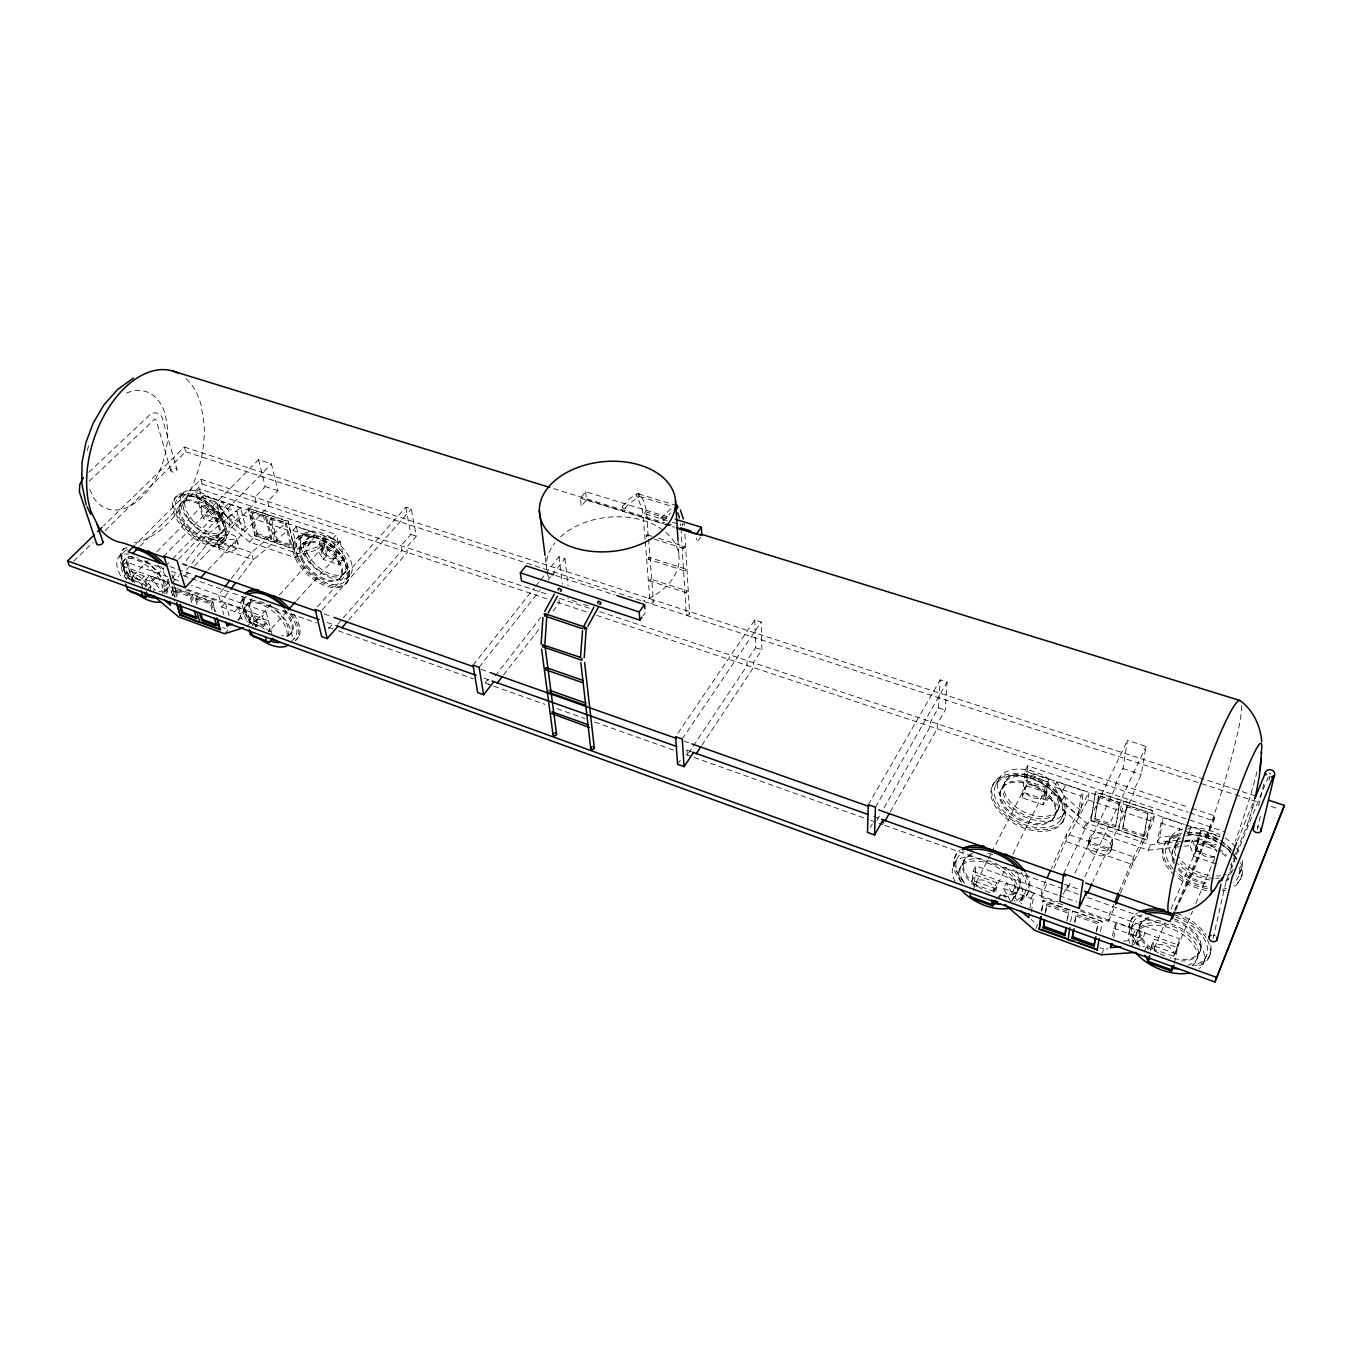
<?xml version="1.0" encoding="UTF-8"?>
<svg xmlns="http://www.w3.org/2000/svg" width="1352" height="1352" viewBox="0 0 1352 1352"><rect width="100%" height="100%" fill="white"/><g stroke="black" fill="none" stroke-linecap="round" stroke-linejoin="round"><path stroke-width="0.75" stroke-dasharray="5 3.75" d="M884.123 807.736L930.345 726.463L930.632 721.545L938.44 707.856L940.198 679.87L947.076 682.101L945.234 710.087L937.46 723.81L937.156 728.728L890.089 812.011M1057.484 895.058L975.924 865.888L973.085 871.381L972.308 880.338L994.058 888.179L993.703 891.728M973.727 890.562L975.924 865.888M995.951 891.543L996.846 882.67L975.13 874.862L970.888 883.076L992.672 890.951L996.846 882.67M222.624 512.391L218.99 516.126L217.638 523.444L202.969 518.441L206.619 514.723L207.245 508.605L203.662 495.711L198.153 501.254L212.923 506.24L217.638 523.444L221.272 519.709L222.624 512.391L253.111 538.299L298.15 553.695L320.931 545.633L326.761 555.571L342.259 560.827L343.053 554.573L340.18 541.527L324.581 536.305L319.258 542.118L323.246 559.458L338.76 564.747L342.259 560.827M206.619 514.723L221.272 519.709L221.914 513.574L218.399 500.662L203.662 495.711M1216.124 863.962L1193.833 856.357L1196.114 851.033L1192.396 840.234L1150.552 844.932L1086.332 822.979L1051.805 792.711L1049.253 797.781L1042.916 804.879L1022.061 797.781L1025.019 770.843L1027.621 765.807L1224.321 831.581M1027.621 765.807L1026.607 774.882L1047.631 781.946L1045.451 799.826L1042.916 804.879L1045.079 787.016L1048.915 779.428L1027.909 772.364L1024.022 779.901L1045.079 787.016M1022.061 797.781L1026.405 785.816L1027.909 772.364M1029.937 908.105L1031.103 898.438L1033.824 892.844L1006.26 882.957L1003.488 888.501L1011.465 902.747M1031.458 912.194L1033.824 892.844M1024.63 792.745L1045.451 799.826L1048.915 779.428M320.931 545.633L317.382 549.503L323.246 559.458L326.761 555.571L327.539 549.318L324.581 536.305M1062.892 904.843L1041.04 897.001L1041.986 889.515L1046.262 879.915M1041.564 911.062L1043.186 900.212L1102.15 921.422L1100.173 933.59M1041.902 910.352L1043.186 900.212M1045.13 913.428L1046.87 903.829L1068.655 911.671L1067.184 921.912M1045.806 912.025L1046.87 903.829M1078.237 815.56L1081.008 795.973L1083.493 790.835L1056.841 781.895L1054.29 786.982L1061.709 801.06L1078.237 815.56L1080.721 810.439L1083.493 790.835M1066.812 921.287L1068.655 911.671M149.954 591.568L150.748 586.16L155.497 590.165M683.115 523.849L682.439 525.303L682.354 523.917M1053.85 868.254L1065.798 841.434L1087.954 799.894L1089.053 792.323L1066.829 833.863L1051.4 868.407M1070.699 921.608L1072.508 910.758M1074.603 921.946L1076.158 914.391L1098.196 922.317L1096.878 930.497M1074.958 922.571L1076.158 914.391M1090.979 820.951L1095.543 791.512L1152.411 810.558L1146.935 840.031L1090.979 820.951L1095.543 791.512M1088.123 845.152L1088.884 840.014M1089.509 837.784L1088.732 842.921L1111.04 850.628L1111.868 845.49A11.914 8.889 11.1 0 0 1098.348 832.68A11.914 8.889 11.1 0 0 1091.791 846.825A11.914 8.889 11.1 0 0 1111.868 845.49M1094.647 819.853L1098.686 795.736L1119.709 802.801L1116.008 825.633L1115.4 826.934L1094.647 819.853L1098.686 795.736M1096.235 931.934L1098.196 922.317M1074.908 873.138L1115.231 788.03L1116.008 783.095L1122.937 768.511L1127.45 740.372L1146.023 746.372L1141.223 774.51L1134.396 789.196L1133.551 794.131L1092.872 881.69M1111.631 848.38L1112.459 843.226M1115.4 826.934L1119.709 802.801M1120.436 810.845L1121.67 803.274M1122.566 829.367L1126.96 805.234L1148.203 812.366L1144.147 835.215L1143.555 836.516L1122.566 829.367L1126.96 805.234M1080.755 911.265L1108.555 921.253L1109.806 913.783L1113.794 904.302M1112.544 935.973L1113.862 928.249L1116.431 922.503L1145.195 932.829L1142.677 938.626L1131.049 946.096M1113.778 937.967L1116.431 922.503M1143.555 836.516L1148.203 812.366M1120.504 892.895L1132.452 864.553L1153.341 821.932L1154.709 814.36L1133.787 856.965L1119.388 891.053M1177.322 840.251L1157.346 842.499L1160.979 822.912L1163.345 817.639L1181.834 823.841L1179.502 829.148M1157.346 842.499L1159.678 837.243L1163.345 817.639M1150.755 950.405L1151.786 945.082L1175.125 953.515L1179.451 938.677L1078.795 902.68M1152.563 948.141L1154.287 939.268L1177.575 947.634L1173.891 956.456L1150.535 948.006L1154.287 939.268M1219.69 836.736L1200.965 830.466L1197.534 838.443L1193.833 856.357L1190.115 845.558L1192.396 840.234M1214.654 857.337L1196.114 851.033L1199.832 833.119L1220.433 840.048M1196.114 851.033L1200.965 830.466M1174.313 963.317L1179.451 938.677M1175.463 911.147L1213.859 820.867L1214.907 815.932L1190.858 807.955M1213.116 938.389L1225.081 885.78A12.489 1.014 -71.5 0 1 1230.54 869.015L1268.379 776.69M1258.644 805.826L1264.441 781.219M1257.191 829.672L1261.095 813.262M1268.903 780.442L1269.866 776.335M1256.971 771.705L1255.112 779.056A78.061 6.692 -71.7 0 1 1235.322 841.265M1248.978 820.208L1253.693 804.001M1252.814 807.499L1254.487 800.874M1250.482 815.408L1251.107 813.397M1237.249 850.154L1249.113 819.785M1246.933 826.241L1247.338 825.075M1209.989 954.326L1210.767 952.416M1241.356 876.704L1242.082 874.896M1204.193 960.849L1207.235 953.346M1239.395 873.983L1242.234 866.987M1197.145 958.314L1198.193 955.746M1200.339 950.355L1200.931 948.884M1237.469 840.707L1254.876 798.457M1174.212 955.087L1192.616 911.079M1195.81 903.423L1215.025 857.489M1108.555 921.253L1114.927 906.127M1174.82 910.116L1214.907 815.932M1195.675 847.45L1199.089 839.457M1154.405 947.938L1165.17 922.74M1170.967 909.186L1197.483 847.18M238.442 620.669L241.332 613.977L245.168 609.803L225.446 602.738L221.593 606.879L223.739 614.45M1144.299 951.859L1146.8 946.045L1142.727 946.349M245.168 609.803L241.535 618.168L237.952 619.334M1188.814 832.274L1191.129 826.968L1185.552 825.092M1131.894 944.169L1133.584 940.316L1145.195 932.829M1137.421 931.579L1138.519 929.077M1140.868 923.822L1141.494 922.385M1173.857 848.363L1174.449 847.011M1176.561 842.059L1179.637 834.961L1159.678 837.243M1133.044 935.162L1135.579 929.365M1131.675 919.394L1132.503 917.535M1165.103 843.699L1165.88 841.958M1130.965 928.097L1134.193 920.763M1168.331 843.259L1171.339 836.415M1041.04 897.001L1047.868 881.673M1101.373 954.799L1103.925 949.087L1108.015 948.8M1049.253 797.781L1083.865 828.1L1148.22 850.171L1150.552 844.932M1146.935 840.031L1091.284 820.309M1102.15 921.422L1042.848 900.922M1152.411 810.558L1095.238 792.154M308.171 545.583L312.092 537.031L315.675 533.144L296.341 526.655L292.759 530.508L297.322 549.436L308.171 545.583L311.72 541.713L315.675 533.144M1118.814 830.449L1123.529 801.635M1084.879 876.772L1146.023 746.372M1063.28 894.247L1067.522 885.29L1066.846 890.157L1071.325 880.71M1063.686 873.679L1127.45 740.372M1035.733 928.571L1037.525 924.852L1031.238 919.411M1083.865 828.1L1086.332 822.979M1024.326 893.976L1020.861 901.023A38.143 22.105 27.6 0 0 1002.187 865.449M1060.948 819.346A36.859 22.595 26.8 0 0 1022.737 776.217A36.859 22.595 26.8 0 0 1002.153 809.578A36.859 22.595 26.8 0 0 1060.948 819.346L1064.176 812.755A36.758 22.629 26.7 0 0 1026.1 769.694A36.758 22.629 26.7 0 0 1005.482 803.139A36.758 22.629 26.7 0 0 1064.176 812.755M1026.759 895.294L1027.638 893.503M1062.469 822.303A39.546 24.218 26.8 0 0 1021.537 776.014A39.546 24.218 26.8 0 0 999.398 811.758A39.546 24.218 26.8 0 0 1062.469 822.303L1063.297 820.613A39.512 24.218 26.8 0 0 1022.399 774.341A39.512 24.218 26.8 0 0 1000.26 810.101A39.512 24.218 26.8 0 0 1063.297 820.613M1012.378 900.905L1014.203 897.204L1006.26 882.957M1061.709 801.06L1064.227 795.956L1056.841 781.895M1018.309 890.157L1018.986 888.788M1054.053 817.791A30.048 18.387 26.8 0 0 1022.805 782.673A30.048 18.387 26.8 0 0 1006.158 809.916A30.048 18.387 26.8 0 0 1054.053 817.791L1054.678 816.507A30.031 18.404 26.8 0 0 1023.464 781.388A30.031 18.404 26.8 0 0 1006.801 808.648A30.031 18.404 26.8 0 0 1054.678 816.507M1014.676 897.643L1015.859 895.244M1057.078 811.792A30.031 18.455 26.7 0 0 1025.881 776.673A30.031 18.455 26.7 0 0 1009.167 804.001A30.031 18.455 26.7 0 0 1057.078 811.792L1058.177 809.561A29.997 18.455 26.7 0 0 1027.013 774.442A29.997 18.455 26.7 0 0 1010.316 801.804A29.997 18.455 26.7 0 0 1058.177 809.561M1234.139 856.577L1236.505 851.777M1012.665 891.796L1015.42 886.253M1063.162 789.957L1065.697 784.87M998.621 899.029L1001.376 893.503L1006.091 897.593M1043.997 795.99L1047.817 788.402M993.973 891.61L1006.226 867.274M1012.834 854.16L1042.071 796.125A9.599 5.932 26.6 0 0 1031.998 784.904A9.599 5.932 26.6 0 0 1026.759 793.742A9.599 5.932 26.6 0 0 1042.071 796.125M976.431 882.045L990.762 854.109M991.709 852.25L1025.137 787.101M960.038 867.883L961.272 865.517M1004.13 783.535L1005.28 781.338M963.925 860.565L964.618 859.23M1001.088 789.467L1001.747 788.216M953.921 864.536L957.554 857.641M995.968 784.616L999.365 778.16M955.154 856.34L956.084 854.582M992.774 785.022L993.636 783.366M870.35 827.373L872.26 824.027M876.941 820.377L880.017 814.952M875.454 807.228L947.076 682.101M868.271 804.693L940.198 679.87M701.84 745.256L753.453 667.55L753.301 662.683L761.886 649.805L761.176 622.038L754.788 619.976L675.611 736.671M688.489 753.284L747.149 665.454L746.98 660.57L755.582 647.726L754.788 619.976M677.572 764.269L680.715 759.57M682.236 739.02L761.176 622.038M643.079 615.735L645.225 612.811M700.59 537.15L696.855 542.253L696.635 538.164M185.799 589.81L220.63 602.316L229.451 590.875M238.256 579.433L253.348 559.812L287.993 530.237L242.397 514.875L207.228 543.825L184.362 572.775M223.621 588.475L218.568 595.015L220.63 602.316M231.209 578.656L251.421 552.478L286.201 522.937L291.61 545.16L290.714 546.107L276.028 541.104L270.518 519.083L271.431 518.137L286.235 523.106L285.34 524.069L290.714 546.107M503.502 674.952L539.059 629.119M553.019 611.104L559.373 602.908L558.984 599.697M663.849 520.452A1.825 1.2 37.9 0 0 662.328 517.951A1.825 1.2 37.9 0 0 661.043 519.591A1.825 1.2 37.9 0 0 663.849 520.452L670.541 512.949M485.334 682.76L487.886 679.481L488.663 684.298M495.153 675.966L540.58 617.644M660.976 518.205L673.093 506.544M479.132 667.313L540.208 589.911M547.999 580.042L550.602 576.746M551.903 575.09L564.899 558.63L559.018 556.737L545.988 573.163M171.991 578.352L177.095 571.913M186.018 560.658L205.166 536.507L240.487 507.591L245.591 526.824L241.991 530.592L227.406 518.188L218.314 505.445L221.981 501.693L240.639 507.963L237.006 511.732L241.991 530.592M473.065 665.167L534.277 587.951M535.578 586.312L539.482 581.377M540.783 579.738L544.687 574.803M585.653 491.705L586.498 499.834L581.275 506.341L580.414 498.229L585.653 491.705L667.482 516.836M625.385 508.521C626.905 502.809 638.769 499.716 636.403 495.795A1.943 1.774 -78.8 0 1 636.927 494.004L637.688 493.514A1.741 1.589 -78.8 0 1 639.276 494.004C649.163 505.851 646.222 523.173 648.453 537.167M622.528 506.29L630.066 498.28L637.688 493.514M348.647 620.01L407.375 552.292L406.462 547.509L416.315 536.186L411.295 509.011L405.803 507.237L315.151 609.414M337.628 624.354L401.933 550.484L401.003 545.701L410.873 534.412L405.803 507.237M328.384 628.9L332.406 624.286M290.883 642.132L295.649 636.741M346.315 579.501L350.81 574.414M322.199 609.837L411.295 509.011M297.474 638.144L298.691 636.775M346.94 582.154L348.089 580.853M291.238 632.837L292.167 631.79M340.586 577.304L341.464 576.307M344.743 572.69L346.281 570.95M1045.451 799.826L1051.805 792.711M286.776 611.493L268.524 631.79A8.433 4.309 41 0 0 266.817 623.931A8.433 4.309 41 0 0 257.438 619.588A8.433 4.309 41 0 0 257.556 626.703M296.595 600.575L335.279 557.582M340.18 541.527L334.873 547.391L319.258 542.118M321.252 550.822L326.559 544.991M249.681 622.765L248.734 619.284L264.688 625.03L262.356 616.258L266.175 612.05L191.392 585.298M338.76 564.747L332.913 538.62L336.479 534.699L199.403 488.866L195.702 492.567L202.969 518.441M247.162 626.551L250.965 622.376L253.061 625.722M256.711 619.943L270.856 604.395M279.34 595.066L323.196 546.867M252.57 615.092L246.825 621.379L262.778 627.142L268.49 620.822L252.57 615.092L255.849 627.243M246.994 604.226L248.667 602.4M297.322 549.436L300.871 545.6L311.72 541.713M302.713 543.808L303.625 542.828M306.904 539.194L308.476 537.488M224.584 633.733L228.387 629.61L222.641 627.514M218.99 516.126L249.529 542.067L294.618 557.531L298.15 553.695M234.724 611.611L238.577 607.437M305.636 534.851L309.202 530.981M294.381 549.335L288.094 521.044L247.974 508.234L255.156 535.967L294.381 549.335L288.094 521.044M297.085 538.062L298.268 536.778M242.819 600.034L246.503 596.063M299.857 538.383L304.47 533.381M996.323 898.979L1001.376 893.503M274.676 542.625L267.713 514.842M276.028 541.104L276.923 540.158L271.431 518.137M214.985 611.932L212.602 601.471L172.11 586.92L174.645 597.33M212.095 609.989L210.354 603.972L211.318 602.941L196.192 597.5L195.229 598.513L197.003 604.53M271.008 539.397L271.904 538.451L266.361 516.43L251.692 511.512L250.779 512.459L256.457 534.446L271.008 539.397L265.465 517.377L250.779 512.459M256.457 534.446L257.353 533.499L251.692 511.512M249.529 542.067L253.111 538.299M255.156 535.967L248.43 507.76M191.849 602.654L190.057 596.654L191.038 595.624L176.047 590.232L175.067 591.246L177.501 599.257M192.254 594.153L194.13 602.603M265.465 517.377L266.361 516.43M207.87 570.054L268.862 506.172L267.696 501.44L277.971 490.708L271.414 463.82L258.553 459.663L163.913 556.01M221.677 540.817A30.623 15.97 43 0 0 200.688 499.581A30.623 15.97 43 0 0 178.548 516.599A30.623 15.97 43 0 0 221.677 540.817L226.325 535.983A30.555 16.004 43 0 0 205.453 494.781A30.555 16.004 43 0 0 183.264 511.85A30.555 16.004 43 0 0 226.325 535.983M222.032 543.605A32.854 17.103 43 0 0 199.521 499.395A32.854 17.103 43 0 0 175.76 517.596A32.854 17.103 43 0 0 222.032 543.605L223.232 542.372A32.837 17.12 43 0 0 200.755 498.161A32.837 17.12 43 0 0 176.977 516.38A32.837 17.12 43 0 0 223.232 542.372M172.11 582.949L179.106 575.698M258.553 459.663L265.229 486.517L254.92 497.198L256.12 501.93L192.001 568.516M165.536 590.875L166.499 589.878M216.523 538.062A24.961 12.996 43 0 0 199.335 504.448A24.961 12.996 43 0 0 181.371 518.374A24.961 12.996 43 0 0 216.523 538.062L217.435 537.116A24.944 13.013 43 0 0 200.265 503.519A24.944 13.013 43 0 0 182.283 517.444A24.944 13.013 43 0 0 217.435 537.116M220.815 533.668A24.961 13.047 43 0 0 203.696 500.02A24.961 13.047 43 0 0 185.663 514.013A24.961 13.047 43 0 0 220.815 533.668L222.404 532.012A24.927 13.064 43 0 0 205.318 498.381A24.927 13.064 43 0 0 187.269 512.391A24.927 13.064 43 0 0 222.404 532.012M184.717 576.07L190.547 570.02M167.056 593.95L164.741 586.396L168.645 582.357L149.633 575.529L145.695 579.535L154.162 590.875M227.406 518.188L231.04 514.453L221.981 501.693M146.827 590.165L150.748 586.16M178.582 559.153L271.414 463.82M215.289 514.875L220.748 509.281M145.07 587.089L163.947 567.772M165.4 566.285L171.197 560.336M172.65 558.849L213.295 517.241A7.977 4.191 43 0 0 207.769 506.459A7.977 4.191 43 0 0 202.039 511.022A7.977 4.191 43 0 0 213.295 517.241M152.032 581.816L155.953 577.794M224.516 507.524L228.184 503.789M144.241 576.155L138.343 582.171L123.285 576.729L129.217 570.764L144.241 576.155L146.979 584.808M133.358 575.496L147.993 560.691M156.764 551.819L202.09 505.918M140.084 546.14L202.158 483.965L200.856 479.25L135.639 544.383M143.075 588.813L140.321 580.16L125.263 574.735L122.441 566.032L126.412 562.043L168.02 576.932M123.877 560.218L125.601 558.477M181.438 502.69L182.368 501.744M185.765 498.28L187.387 496.657M123.184 549.47L124.485 548.185A33.682 16.63 42.6 0 0 134.22 581.005M175.861 497.063L177.078 495.829M119.736 556.111L124.806 551.075M178.65 497.418L183.433 492.652M73.735 561.215L93.136 542.253M105.084 530.575L185.714 451.754L184.396 447.056L103.529 525.877M89.164 481.227L153.672 420.134C156.055 418.444 155.345 419.019 156.274 420.455L170.842 470.783M88.826 472.304L149.193 415.419C153.215 410.771 161.378 412.766 162.51 418.9L176.96 469.347A3.143 1.91 -13.9 0 1 172.735 472.051A3.143 1.91 -13.9 0 1 172.025 468.806A3.143 1.91 -13.9 0 1 176.96 469.347M687.036 590.79L686.427 592.767L687.036 590.79L650.447 579.028L649.771 579.94L649.856 580.988L686.427 592.767M1187.85 829.249L1191.129 826.968M684.349 546.377L683.723 548.405L684.349 546.377L656.835 537.792M648.656 557.311L648.166 559.272L685.109 571L685.768 570.088L685.802 569.057L648.757 557.294L648.166 559.272M646.51 536.71L647.101 534.767L646.324 536.659L652.306 538.569M667.06 518.374L645.225 511.647L644.532 512.56L644.617 513.692L670.406 521.635M676.811 505.58L638.617 493.953L637.907 494.883L637.992 496.015L672.164 506.442M645.124 539.499L642.47 509.907L637.603 497.57L639.141 496.623A1.943 1.774 -78.8 0 0 639.665 494.832L639.276 494.004M294.618 557.531L317.382 549.503M649.856 580.988L650.549 579.078M685.802 569.057L685.109 571M683.723 548.405L654.267 539.178M1148.22 850.171L1181.733 846.47M1183.828 846.251L1190.115 845.558M1123.36 941.077L1133.584 940.316M644.617 513.692L645.225 511.647M637.992 496.015L638.617 493.953M672.4 522.244L678.349 524.086M553.61 488.613L664.626 522.886M666.637 523.511L674.716 525.996M586.498 499.834L663.595 523.647M665.606 524.255L673.651 526.756M580.414 498.229L674.411 527.263M647.101 534.767L654.875 537.167M184.396 447.056L1240.24 790.988M1242.251 791.647L1256.295 796.21M185.714 451.754L550.856 571.051M552.867 571.71L1233.007 793.945M1235.018 794.587L1259.084 802.463M1271.133 806.4L1279.144 809.02M555.638 575.513L614.923 594.914M265.229 486.517L277.971 490.708M410.873 534.412L416.315 536.186M755.582 647.726L761.886 649.805M938.44 707.856L945.234 710.087M1122.937 768.511L1141.223 774.51M200.856 479.25L549.571 595.032M559.593 598.361L589.641 608.332M599.663 611.662L1188.847 807.279M202.158 483.965L546.749 598.716M556.754 602.046L586.802 612.05M596.823 615.397L1187.816 812.197M1189.811 812.873L1213.859 820.867M247.974 508.234L287.638 521.517M195.702 492.567L332.913 538.62M1025.019 770.843L1184.42 824.331M1186.397 824.99L1220.079 836.297M270.518 519.083L285.34 524.069M1098.077 797.038L1119.101 804.085M1126.351 806.536L1147.611 813.667M218.314 505.445L237.006 511.732M292.759 530.508L312.092 537.031M1054.29 786.982L1081.008 795.973M1160.979 822.912L1186.955 831.649M1087.954 799.894L1153.341 821.932M1197.534 838.443L1216.31 844.78M207.245 508.605L221.914 513.574M327.539 549.318L343.053 554.573M1026.405 785.816L1047.259 792.863M1198.176 843.935L1216.749 850.222M257.353 533.499L271.904 538.451M276.923 540.158L291.61 545.16M1095.255 818.568L1116.008 825.633M1123.174 828.066L1144.147 835.215M255.596 535.493L294.82 548.861M324.007 613.892L331.967 616.698M481.092 669.392L491.029 672.907M683.909 741.065L689.875 743.178M169.98 566.606L175.946 568.736M177.923 569.429L192.609 574.651M327.015 622.376L337.983 626.263M484.067 678.129L490.032 680.242M686.833 750.123L693.508 752.489M873.696 816.473L881.352 819.194M1064.548 884.242L1078.93 889.346M129.741 556.5L163.524 568.533M171.467 571.355L181.405 574.904M183.382 575.614L316.52 623.002M328.435 627.243L336.378 630.083M338.372 630.793L473.487 678.89M485.402 683.149L545.008 704.358M556.939 708.617L584.757 718.52M594.694 722.053L674.175 750.343M686.089 754.602L692.055 756.714M694.032 757.424L868.897 819.684M870.874 820.394L882.805 824.635M884.783 825.345L1063.618 889.008M1065.596 889.717L1078.22 894.213M1087.464 897.508L1168.922 926.509M173.918 579.045L181.692 581.816M1059.427 895.751L1076.868 901.987M122.441 566.032L169.727 583.016M187.472 589.371L262.356 616.258M973.085 871.381L1058.21 901.936M1079.978 909.744L1176.984 944.558M171.619 587.427L212.112 601.995M145.695 579.535L164.741 586.396M221.593 606.879L241.332 613.977M1003.488 888.501L1031.103 898.438M1113.862 928.249L1142.677 938.626M175.067 591.246L190.057 596.654M195.229 598.513L210.354 603.972M1046.194 905.248L1067.979 913.09M1075.499 915.811L1097.537 923.754M1100.021 947.668L1103.925 949.087M165.333 593.579L159.282 588.475L149.633 575.529M231.04 514.453L245.591 526.824M1014.203 897.204L1022.044 904.015M1064.227 795.956L1080.721 810.439M89.671 489.458L94.133 498.584A61.719 38.042 -71.7 0 0 141.487 497.536A61.719 38.042 -71.7 0 0 167.597 428.246L165.383 414.861A61.719 38.042 -71.7 0 0 123.59 394.463M1146.8 946.045L1148.152 949.679M126.412 562.043L132.918 582.222M172.11 586.92L175.135 596.823M168.645 582.357L174.425 601.217M176.047 590.232L178.481 598.243M191.038 595.624L193.404 603.634M196.192 597.5L198.558 605.51M211.318 602.941L213.633 610.952M212.602 601.471L215.458 611.408M225.446 602.738L229.181 615.988M199.403 488.866L201.82 497.553L216.573 502.522L221.272 519.709M217.706 543.166L219.092 548.135M219.48 538.214L220.849 543.166L236.262 548.49L234.927 543.521M236.651 538.552A9.751 6.236 -13.8 0 1 223.739 547.29A9.751 6.236 -13.8 0 1 221.17 536.795A9.751 6.236 -13.8 0 1 236.651 538.552L237.986 543.521A9.734 6.236 -13.9 0 1 225.108 552.258A9.734 6.236 -13.9 0 1 222.539 541.763A9.734 6.236 -13.9 0 1 237.986 543.521M266.175 612.05L272.546 636.234M263.217 515.23L265.06 522.514M296.341 526.655L300.871 545.6M326.761 555.571L322.807 538.231L338.423 543.487L336.479 534.699M545.278 557.48L546.309 565.711M559.018 556.737L562.297 584.182M564.899 558.63L568.11 586.092M680.546 523.647L680.783 525.843M684.078 523.275L684.332 525.539M645.293 541.577L650.042 602.113M648.605 539.245L653.422 601.877A1.69 1.183 -4.5 0 1 650.937 603.077A1.69 1.183 -4.5 0 1 650.819 601.032A1.69 1.183 -4.5 0 1 653.422 601.877M687.002 750.191L687.323 755.024M677.994 540.09L679.042 556.652M680.969 528.159L686.241 613.926M684.889 534.175L689.638 613.69M1269.528 774.138A11.999 0.929 -71.7 0 1 1270.339 773.952M1213.251 935.145A4.259 3.211 16.3 0 1 1215.313 935.888M1257.242 826.714A4.073 2.924 14.4 0 1 1259.253 827.373M638.381 497.113A1.741 1.589 -78.8 0 1 636.792 496.623M665.843 532.35A66.569 45.224 -5.4 0 1 642.876 601.099M588.289 605.645A66.569 45.224 -5.4 0 1 580.278 603.448M576.51 602.079A66.569 45.224 -5.4 0 1 567.755 597.888M548.625 577.355A66.569 45.224 -5.4 0 1 546.901 571.609M546.58 569.648A66.569 45.224 -5.4 0 1 555.013 542.727M560.472 536.913A66.569 45.224 -5.4 0 1 664.322 531.099M1241.694 705.795A112.216 11.306 -71.7 0 1 1237.891 731.787L1232.787 752.963A112.216 11.306 -71.7 0 1 1173.266 911.113M186.137 378.729A89.654 54.435 -71.7 0 1 201.228 405.532L204.169 424.815A89.654 54.435 -71.7 0 1 133.645 542.845M87.441 450.554A61.719 38.042 -71.7 0 1 88.809 444.504M133.544 580.6A8.264 4.039 42.5 0 1 138.208 575.766A8.264 4.039 42.5 0 1 145.712 586.244M251.404 623.542A26.229 13.469 41 0 1 249.85 601.725A26.229 13.469 41 0 1 277.109 611.577A26.229 13.469 41 0 1 287.841 636.724M242.194 619.605A32.178 16.494 41 0 1 247.196 598.294M269.876 605.155A32.178 16.494 41 0 1 292.116 637.654M246.453 620.179A26.246 13.469 41 0 1 260.649 604.124A26.246 13.469 41 0 1 287.199 634.899M256.373 626.753A32.093 16.545 41 0 1 244.915 598.023M289.92 614.062A32.093 16.545 41 0 1 293.857 639.006M283.345 610.512A26.144 13.486 41 0 1 285.221 636.724M264.299 629.153A26.144 13.486 41 0 1 252.216 598.632M284.292 609.465A26.127 13.486 41 0 1 281.554 635.677M270.738 631.756A26.127 13.486 41 0 1 250.864 600.271M252.959 624.861A34.408 17.745 41 0 1 243.09 596.638M291.356 613.808A34.408 17.745 41 0 1 295.547 640.561M256.61 626.06A34.392 17.762 41 0 1 243.749 596.773M293.806 614.163A34.392 17.762 41 0 1 295.513 640.138M131.769 581.022A33.699 16.613 42.6 0 1 127.358 547.492M173.478 582.678A33.699 16.613 42.6 0 1 172.008 595.86M135.031 582.83A31.434 15.497 42.6 0 1 127.24 549.673M172.633 587.562A31.434 15.497 42.6 0 1 169.338 595.252M171.941 574.786A33.682 16.63 42.6 0 1 174.746 581.377M175.726 587.275A33.682 16.63 42.6 0 1 172.177 595.522M168.51 587.258A25.587 12.624 42.6 0 1 159.046 591.331M146.151 586.007A25.587 12.624 42.6 0 1 128.322 556.618M160.804 566.387A25.587 12.624 42.6 0 1 165.265 572.369M168.392 579.095A25.587 12.624 42.6 0 1 169.068 582.171M120.581 575.648A31.518 15.447 42.5 0 1 128.812 554.1M144.934 560.708A31.518 15.447 42.5 0 1 167.682 592.683M126.665 579.552A25.722 12.607 42.5 0 1 137.279 560.184A25.722 12.607 42.5 0 1 162.341 593.714M129.623 579.518A25.705 12.624 42.5 0 1 123.708 561.131A25.705 12.624 42.5 0 1 138.005 558.072M144.765 561.367A25.705 12.624 42.5 0 1 164.031 591.956M157.525 564.95A25.604 12.624 42.6 0 1 162.308 592.26M142.535 585.112A25.604 12.624 42.6 0 1 127.341 557.599M1214.671 856.289A10.157 6.185 22.8 0 1 1199.342 852.419A10.157 6.185 22.8 0 1 1203.432 843.479A10.157 6.185 22.8 0 1 1216.648 851.963M1155.132 951.419A10.579 6.05 24.1 0 1 1159.627 944.49A10.579 6.05 24.1 0 1 1172.691 950.355A10.579 6.05 24.1 0 1 1170.426 958.281M976.938 886.963A9.988 5.78 27.6 0 1 979.727 880.034A9.988 5.78 27.6 0 1 991.607 884.326A9.988 5.78 27.6 0 1 992.909 892.726M1229.019 877.921A31.755 19.249 22.9 0 1 1226.129 880.135M1206.052 882.636A31.755 19.249 22.9 0 1 1178.488 867.933M1174.584 862.441A31.755 19.249 22.9 0 1 1183.862 841.012M1185.467 840.64A31.755 19.249 22.9 0 1 1226.517 855.461M1231.334 862.998A31.755 19.249 22.9 0 1 1232.432 866.767M1233.244 869.251A31.721 19.3 22.8 0 1 1223.543 875.065M1220.248 875.673A31.721 19.3 22.8 0 1 1216.699 875.927M1209.111 875.336A31.721 19.3 22.8 0 1 1177.677 855.174M1175.632 849.597A31.721 19.3 22.8 0 1 1181.462 836.094M1187.005 833.694A31.721 19.3 22.8 0 1 1232.737 852.267M1233.548 853.687A31.721 19.3 22.8 0 1 1235.508 859.365M1232.264 871.617A31.755 19.3 22.8 0 1 1228.224 875.167M1219.267 878.039A31.755 19.3 22.8 0 1 1215.718 878.293M1213.876 878.276A31.755 19.3 22.8 0 1 1180.566 863.015M1175.767 855.647A31.755 19.3 22.8 0 1 1180.448 838.426M1185.974 836.026A31.755 19.3 22.8 0 1 1221.414 844.037M1223.036 845.22A31.755 19.3 22.8 0 1 1231.773 854.65M1233.447 857.979A31.755 19.3 22.8 0 1 1234.545 861.731M1228.461 879.273A31.772 19.232 22.9 0 1 1225.571 881.504M1205.477 883.988A31.772 19.232 22.9 0 1 1177.913 869.285M1173.992 863.776A31.772 19.232 22.9 0 1 1177.744 844.746M1184.876 841.992A31.772 19.232 22.9 0 1 1220.349 851.625M1221.87 852.858A31.772 19.232 22.9 0 1 1225.96 856.83M1230.776 864.367A31.772 19.232 22.9 0 1 1231.875 868.119M1239.547 867.477A38.988 23.626 22.9 0 1 1233.176 882.957M1207.082 886.912A38.988 23.626 22.9 0 1 1175.817 871.482M1173.333 868.913A38.988 23.626 22.9 0 1 1179.857 835.857M1188.239 834.64A38.988 23.626 22.9 0 1 1216.918 841.738M1220.45 843.766A38.988 23.626 22.9 0 1 1229.779 850.932M1233.717 855.275A38.988 23.626 22.9 0 1 1237.131 860.514M1242.387 860.48A38.87 23.66 22.8 0 1 1236.015 875.978M1209.956 880A38.87 23.66 22.8 0 1 1177.491 863.353M1174.922 860.43A38.87 23.66 22.8 0 1 1182.848 828.996M1191.213 827.745A38.87 23.66 22.8 0 1 1219.825 834.792M1225.081 837.902A38.87 23.66 22.8 0 1 1235.187 846.606M1236.59 848.295A38.87 23.66 22.8 0 1 1239.007 851.777M1240.561 862.339A41.794 25.333 22.9 0 1 1233.835 885.509M1226.382 888.467A41.794 25.333 22.9 0 1 1222.952 889.126M1207.404 888.72A41.794 25.333 22.9 0 1 1178.488 876.096M1171.271 869.437A41.794 25.333 22.9 0 1 1185.298 832.798M1187.208 832.697A41.794 25.333 22.9 0 1 1217.966 840.302M1221.16 842.093A41.794 25.333 22.9 0 1 1233.176 851.591M1240.561 866.024A41.828 25.316 22.9 0 1 1233.108 887.301M1225.656 890.241A41.828 25.316 22.9 0 1 1222.208 890.9M1206.677 890.512A41.828 25.316 22.9 0 1 1177.727 877.854M1174.634 875.302A41.828 25.316 22.9 0 1 1180.854 835.012M1188.374 834.438A41.828 25.316 22.9 0 1 1217.222 842.093M1220.4 843.885A41.828 25.316 22.9 0 1 1231.03 851.963M1233.751 854.819A41.828 25.316 22.9 0 1 1237.164 859.247M1210.834 945.471A43.129 24.894 23.9 0 1 1194.948 965.463M1138.435 945.014A43.129 24.894 23.9 0 1 1137.59 912.904M1176.933 913.361A43.129 24.894 23.9 0 1 1206.221 934.942M1207.302 939.893A43.163 24.877 23.9 0 1 1196.233 966.866M1135.207 944A43.163 24.877 23.9 0 1 1136.762 914.78M1174.364 914.594A43.163 24.877 23.9 0 1 1206.423 938.372M1173.925 918.802A32.769 18.911 23.9 0 1 1201.168 947.448A32.769 18.911 23.9 0 1 1170.274 957.74M1164.714 955.864A32.769 18.911 23.9 0 1 1160.05 953.785M1158.563 952.991A32.769 18.911 23.9 0 1 1148.963 917.264M1136.88 945.065A32.955 18.911 24 0 1 1170.241 928.199A32.955 18.911 24 0 1 1192.481 965.176M1175.665 916.926A40.273 23.204 23.9 0 1 1206.474 943.848A40.273 23.204 23.9 0 1 1192.515 965.514M1139.719 946.417A40.273 23.204 23.9 0 1 1142.153 914.881M1170.849 923.754A40.391 23.17 24 0 1 1199.308 968.573M1129.866 943.442A40.391 23.17 24 0 1 1160.793 921.05M1138.908 944.44A32.921 18.911 24 0 1 1152.073 922.74A32.921 18.911 24 0 1 1192.565 939.724A32.921 18.911 24 0 1 1188.307 965.159M1174.922 920.847A32.786 18.911 23.9 0 1 1200.441 945.504A32.786 18.911 23.9 0 1 1181.428 960.951M1151.025 949.949A32.786 18.911 23.9 0 1 1150.383 918.109M1026.033 873.24A40.746 23.761 27.5 0 1 1016.552 900.939M963.79 881.842A40.746 23.761 27.5 0 1 960.292 849.867M1025.137 875.048A40.763 23.745 27.5 0 1 1015.673 902.73M961.627 882.214A40.763 23.745 27.5 0 1 959.362 851.625M955.087 881.572A38.143 22.105 27.6 0 1 974.86 856.205M1020.997 872.31A38.025 22.156 27.5 0 1 1014 900.922M964.736 883.093A38.025 22.156 27.5 0 1 964.229 851.608M960.714 881.318A31.13 18.032 27.6 0 1 990.593 864.215A31.13 18.032 27.6 0 1 1011.279 901.125M962.962 880.811A31.096 18.049 27.6 0 1 971.581 859.095A31.096 18.049 27.6 0 1 1008.66 872.513A31.096 18.049 27.6 0 1 1012.462 898.708M1012.834 869.184A30.978 18.049 27.5 0 1 1003.691 896.646M975.316 886.371A30.978 18.049 27.5 0 1 972.02 854.667M1015.825 870.587A30.961 18.049 27.5 0 1 997.32 894.652M989.901 892.624A30.961 18.049 27.5 0 1 964.77 871.634A30.961 18.049 27.5 0 1 972.73 853.315M987.906 853.298A30.961 18.049 27.5 0 1 993.585 854.92M1066.829 833.863L1065.798 841.434L1132.452 864.553L1133.787 856.965L1066.829 833.863M251.421 552.478L205.166 536.507L207.228 543.825L253.348 559.812L251.421 552.478M686.799 614.737A1.707 1.2 -3.5 0 0 689.605 614.011A1.707 1.2 -3.5 0 0 687.408 612.693A1.707 1.2 -3.5 0 0 686.799 614.737M622.444 507.287A1.808 1.183 38.9 0 0 625.148 508.724A1.808 1.183 38.9 0 0 624.269 506.189A1.808 1.183 38.9 0 0 622.444 507.287M322.773 551.988A8.146 4.478 41.4 0 0 334.502 558.444A8.146 4.478 41.4 0 0 329.296 547.526A8.146 4.478 41.4 0 0 322.773 551.988M301.496 559.542A25.468 13.858 41.3 0 0 338.118 579.957A25.468 13.858 41.3 0 0 321.979 545.921A25.468 13.858 41.3 0 0 301.496 559.542M302.392 558.562A25.451 13.875 41.4 0 0 339.014 578.96A25.451 13.875 41.4 0 0 322.875 544.924A25.451 13.875 41.4 0 0 302.392 558.562M307.208 553.255A25.434 13.926 41.4 0 0 343.814 573.62A25.434 13.926 41.4 0 0 327.742 539.549A25.434 13.926 41.4 0 0 307.208 553.255M305.653 554.962A25.451 13.909 41.4 0 0 342.276 575.344A25.451 13.909 41.4 0 0 326.187 541.273A25.451 13.909 41.4 0 0 305.653 554.962M302.916 552.647A31.164 17.069 41.4 0 0 347.768 577.659A31.164 17.069 41.4 0 0 328.181 535.916A31.164 17.069 41.4 0 0 302.916 552.647M298.336 557.632A31.248 17.035 41.4 0 0 343.29 582.729A31.248 17.035 41.4 0 0 323.567 540.969A31.248 17.035 41.4 0 0 298.336 557.632M295.48 558.663A33.513 18.252 41.3 0 0 343.678 585.619A33.513 18.252 41.3 0 0 322.553 540.851A33.513 18.252 41.3 0 0 295.48 558.663M296.663 557.379A33.496 18.252 41.4 0 0 344.844 584.317A33.496 18.252 41.4 0 0 323.736 539.549A33.496 18.252 41.4 0 0 296.663 557.379M1091.013 851.963A11.881 8.889 11.1 0 0 1111.04 850.628A11.881 8.889 11.1 0 0 1097.571 837.817A11.881 8.889 11.1 0 0 1091.013 851.963"/><path stroke-width="1.5" d="M874.541 834.928L875.454 807.228L868.271 804.693L867.477 832.393L874.541 834.928L883.109 819.819L882.991 823.064M1255.298 797.731L1259.405 775.828L1261.568 752.101M996.086 901.75L992.3 905.84L970.77 897.998L970.06 892.557M1260.098 770.099L1260.588 764.776M1260.622 764.37L1261.179 758.438M995.055 900.331L992.3 905.84L991.793 899.824M992.3 905.84L992.824 900.567M1029.227 913.901L1028.771 917.771L1020.895 910.944M1097.537 949.797L1039.232 929.314L1040.786 917.146M1041.124 916.436L1039.232 929.314M1066.018 930.091L1064.768 935.601L1043.271 927.759L1044.336 919.563M1043.271 927.759L1044.741 920.205M1266.148 773.631L1265.894 775.051M125.702 584.115L127.511 589.658L130.857 591.939L145.796 597.381L146.574 591.973M1064.768 935.601L1065.934 927.421M1069.821 927.692L1068.063 939.86L1074.215 941.279M1095.897 936.632L1093.937 946.248L1072.187 938.322L1073.403 930.125M1072.187 938.322L1074.046 928.706M1078.981 908.274L1083.104 880.541L1063.686 873.679L1059.867 901.412L1078.981 908.274L1086.535 892.05L1086.045 895.294M1093.937 946.248L1095.255 938.068M542.929 617.442L541.138 644.177M546.681 617.982L544.89 644.059M1097.216 950.524L1099.193 938.356M582.56 630.809L580.447 657.68M1120.808 946.822L1110.567 947.566L1111.226 943.696M586.244 628.122L584.233 657.545M1173.908 965.277L1171.474 971.125L1148.389 962.725L1148.828 956.861M1149.065 959.21L1149.741 955.695M1171.474 971.125L1171.93 965.919M1209.111 936.97L1220.957 884.36M1217.121 939.809L1232.078 877.516L1273.601 775.524L1273.06 776.183M94.555 534.632L67.6 560.894L69.239 565.592L1214.907 982.008L1284.4 805.37L1268.345 800.147M1253.321 828.387L1254.774 822.236M1261.044 830.956L1273.854 777.62C1278.316 769.034 1265.033 766.212 1264.357 775.406L1254.876 798.457M1284.4 805.37L1214.907 982.008M1221.904 880.693L1236.674 842.634M542.507 645.327L542.439 646.678L581.867 660.232L582.104 658.356M545.566 668.378L545.616 669.747L582.56 682.625M1114.606 902.409L1118.594 892.945M1115.738 904.234L1119.709 894.787M1173.992 912.042L1169.902 921.642L1084.422 891.289M1172.201 918.836L1173.823 914.983M586.869 628.41L583.236 627.277L593.95 607.116M1110.567 947.566L1112.274 943.73M1047.124 878.006L1050.555 870.333M587.833 626.28L598.311 607.42M1087.566 893.114L1091.994 883.583M548.152 612.963L557.48 596.148M544.755 611.307L554.371 594.001M676.203 506.24L676.896 505.648L676.676 507.237M884.968 821.053L889.058 813.819M1219.2 882.518L1222.512 877.431M696.094 753.892L700.691 746.98M684.095 766.618L682.236 739.02L675.611 736.671L677.572 764.269L684.095 766.618L693.508 752.489M553.661 574.87L525.996 565.812L520.368 572.825L521.483 580.954L639.868 620.129L642.014 617.205M639.868 620.129L639.175 611.949L644.566 604.614L616.901 595.573M675.459 519.303L701.401 527.263L696.415 534.074L676.406 527.888M230.702 589.235L235.738 582.695M224.888 586.836L229.941 580.295M497.164 683.149L502.234 676.591M1174.972 913.141C1190.047 912.262 1204.024 903.609 1212.693 891.424M483.661 694.708L479.132 667.313L473.065 665.167L477.678 692.562L483.661 694.708L493.852 681.611M83.368 477.56L79.802 484.371L79.362 491.756L96.584 543.555M1210.091 894.787L1213.352 890.613M341.819 627.886L347.278 621.599M327.252 638.6L320.813 611.408L315.151 609.414L321.658 636.589L327.252 638.6L337.983 626.263M249.207 630.083L250.39 634.409L253.466 636.606L269.301 642.386L273.053 638.178M288.179 609.938L295.192 602.13M584.825 627.277L584.334 629.305M542.777 644.853L580.549 657.393M225.902 622.021L226.967 625.807L229.519 623.052M176.47 603.279L180.086 615.177L220.123 629.812L217.74 619.368M214.41 617.999L216.726 626.027L201.735 620.551L202.699 619.52L200.924 613.521M194.232 610.665L196.615 618.675L181.76 613.267L182.723 612.236L180.306 604.243M180.086 615.177L176.943 602.772M200.62 577.659L206.417 571.575M185.156 587.63L177.112 560.674L163.913 556.01L172.11 582.949L185.156 587.63L196.327 575.969M127.511 589.658L145.796 597.381L148.399 594.711M132.699 553.543L138.614 547.628M134.152 545.87L128.22 551.785L165.992 565.204M97.547 531.708L102.042 527.331M133.578 378.002L117.692 389.376L103.901 404.941L93.17 423.193L85.92 442.56L82.049 462.587L81.762 483.357L86.173 504.887M675.459 505.327L675.882 505.141A1.741 1.622 -78.6 0 1 677.487 505.614L677.876 506.459A1.96 1.808 -78.7 0 1 677.352 508.267L676.575 508.758A1.741 1.622 -78.7 0 1 675.307 508.572M1271.133 777.113L1272.164 776.775M226.967 625.807L232.341 624.066M243.394 627.75L224.584 633.733L178.616 616.901L153.198 595.522M585.095 627.159L545.431 613.825L544.721 614.568L544.772 615.988L582.458 628.697M1136.136 952.416L1101.373 954.799L1034.838 930.429L1004.925 904.488M544.028 613.994L547.188 615.059M172.11 370.854L549.571 487.362M680.766 527.871L690.855 530.981M700.944 534.108L1239.885 700.471C1253.034 709.817 1260.47 725.821 1261.737 741.64M677.673 527.99L701.84 535.46L701.401 527.263M520.368 572.825L639.175 611.949M546.242 667.618L583.202 680.478M549.233 690.145L585.788 703.04M548.591 692.258L585.146 705.169M164.944 557.683L123.184 542.929A89.654 54.435 -71.7 0 1 98.814 527.348L91.007 511.58A89.654 54.435 -71.7 0 1 108.092 408.71A89.654 54.435 -71.7 0 1 177.805 373.017M182.841 564.004L186.813 565.406M190.801 566.809L316.064 611.087M333.961 617.408L473.132 666.587M491.029 672.907L675.949 738.26M691.852 743.87L868.829 806.417M878.766 809.933L1065.663 875.978M1085.555 882.991L1171.052 913.208A112.216 11.306 -71.7 0 1 1168.128 903.423L1170.545 887.875A112.216 11.306 -71.7 0 1 1206.035 769.271A112.216 11.306 -71.7 0 1 1239.885 700.471M195.82 575.783L319.072 619.554M336.952 625.908L476.124 675.307M492.027 680.952L676.896 746.591M692.799 752.253L867.731 814.36M881.656 819.295L1062.554 883.532M552.089 711.845L588.373 724.79M589.54 727.528L551.227 713.383M67.6 560.894L1216.039 977.175M250.39 634.409L269.301 642.386M969.739 896.359L991.354 904.218M1147.983 961.255L1171.153 969.688M182.723 612.236L197.578 617.661M202.699 619.52L217.689 624.996M1043.947 926.357L1065.427 934.198M1072.846 936.902L1094.579 944.828M180.576 614.67L200.011 622.461L197.071 612.54M202.327 622.613L220.613 629.288M1041.479 929.314L1066.458 938.44M1078.102 942.699L1095.593 949.087M164.488 600.153L170.555 605.273L169.389 601.488M249.258 629.897L253.466 636.606M87.018 506.73L90.77 514.301M680.36 509.924L683.385 519.033M677.791 512.864L679.498 517.934M1146.344 957.284L1148.389 962.725M97.175 524.542L102.955 542.017M144.157 592.227L145.796 597.381M141.115 590.807L142.484 595.1M179.326 605.257L181.76 613.267M199.369 612.54L201.735 620.551M216.692 617.898L220.123 629.812M265.262 636.454L266.26 640.172M541.611 649.18L553.002 734.525M556.585 734.288L545.093 646.543M539.33 510.177L545.025 555.435M580.836 662.683L590.672 748.163M584.622 662.446L594.288 747.926M644.566 604.614L644.887 608.721M675.51 500.781A68.31 45.072 -5.4 0 1 576.256 548.388A68.31 45.072 -5.4 0 1 570.612 470.513A68.31 45.072 -5.4 0 1 675.51 500.781L677.994 540.09M1216.8 937.291A4.259 3.211 16.3 0 1 1215.093 941.499A4.259 3.211 16.3 0 1 1209.432 939.488A4.259 3.211 16.3 0 1 1211.139 935.28M1260.689 828.658A4.073 2.924 14.4 0 1 1259.726 832.291A4.073 2.924 14.4 0 1 1254.555 831.598A4.073 2.924 14.4 0 1 1253.743 827.728M102.363 541.104A3.279 2.045 -16.1 0 1 100.521 544.687A3.279 2.045 -16.1 0 1 96.6 542.997M592.903 746.71A1.808 1.352 -6.7 0 1 594.052 748.619A1.808 1.352 -6.7 0 1 591.213 749.092A1.808 1.352 -6.7 0 1 591.534 746.929M558.41 589.996A1.893 1.099 37.2 0 1 558.883 588.357A1.893 1.099 37.2 0 1 561.198 589.844A1.893 1.099 37.2 0 1 560.336 591.23M554.776 733.088A1.808 1.335 -7.8 0 1 556.517 734.643A1.808 1.335 -7.8 0 1 553.898 735.623A1.808 1.335 -7.8 0 1 553.509 733.561M598.26 603.33A1.893 1.115 36.4 0 1 598.345 601.336A1.893 1.115 36.4 0 1 600.88 602.958A1.893 1.115 36.4 0 1 599.477 604.107M1261.129 752.963A78.061 6.692 -71.7 0 0 1244.753 774.73A78.061 6.692 -71.7 0 0 1213.454 873.392L1211.443 884.259A78.061 6.692 -71.7 0 0 1219.234 880.98M280.202 642.437A26.246 13.469 41 0 1 270.315 641.051M287.942 645.276A32.178 16.494 41 0 1 257.81 637.502M247.72 594.728A32.093 16.545 41 0 1 284.545 607.808M277.228 640.595A26.229 13.469 41 0 1 271.955 639.226M246.098 593.089A34.408 17.745 41 0 1 285.593 607.116M245.135 593.934A34.392 17.762 41 0 1 258.08 589.742M274.067 595.725A34.392 17.762 41 0 1 290.443 609.718M132.902 547.29A33.699 16.613 42.6 0 1 160.449 562.702M135.825 549.351A31.434 15.497 42.6 0 1 159.553 563.412M147.875 550.822A33.682 16.63 42.6 0 1 165.333 565.288M154.567 596.029A25.705 12.624 42.5 0 1 149.633 594.779M157.102 597.702A25.722 12.607 42.5 0 1 147.943 596.502M160.449 602.046A31.518 15.447 42.5 0 1 136.197 593.207M1139.229 912.008A43.129 24.894 23.9 0 1 1164.41 909.828M1144.13 911.839A43.163 24.877 23.9 0 1 1174.364 914.594M1145.82 913.715A40.273 23.204 23.9 0 1 1172.015 915.642M1178.183 968.86A32.955 18.911 24 0 1 1172.387 968.37M1147.645 957.774A32.955 18.911 24 0 1 1144.603 955.222M1189.456 972.967A40.391 23.17 24 0 1 1136.542 953.735M963.249 848.093A40.746 23.761 27.5 0 1 984.239 846.2M1005.567 854.058A40.746 23.761 27.5 0 1 1025.12 871.753M962.32 849.867A40.763 23.745 27.5 0 1 1022.095 870.57M967.457 850.374A38.025 22.156 27.5 0 1 1017.667 868.204M997.742 901.564A31.096 18.049 27.6 0 1 994.126 901.057M1000.024 904.099A31.13 18.032 27.6 0 1 992.926 903.44M1010.552 907.936A38.143 22.105 27.6 0 1 961.154 889.988"/></g></svg>
